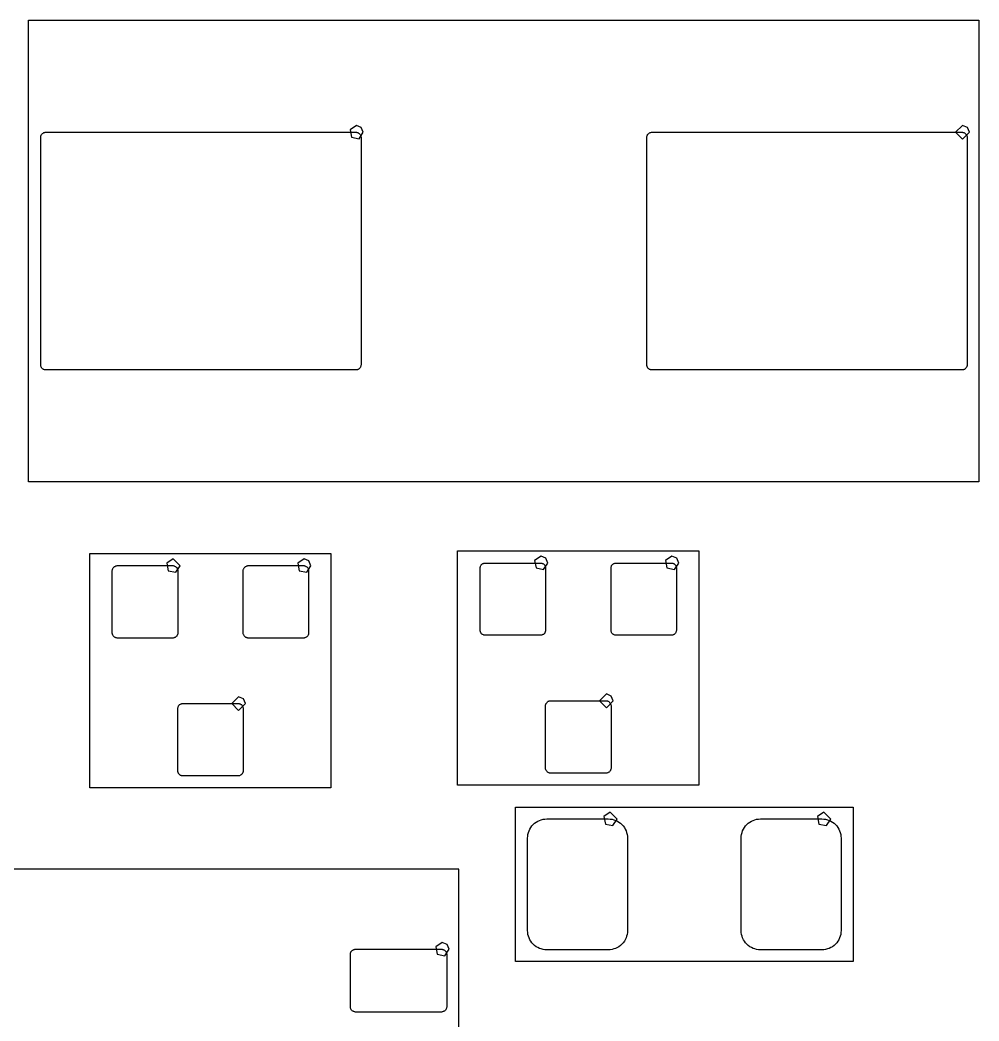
# Model space of a CAD drawing. Extents: x 114 to 258, y 8 to 198.
# Drawn here: x 145.3 to 159.23, y 135.54 to 150.06 of the extents above; entities that cross this region are included whole.
import ezdxf

# ---------------------------------------------------------------- set-up
doc = ezdxf.new("R2010")
doc.units = 0

msp = doc.modelspace()

# ---------------------------------------------------------------- linework, layer by layer
at = {"layer": 'Layer 1', "color": 7}
for points in [[(145.4277, 150.06046), (159.22752, 150.06046)], [(145.4277, 143.35994), (145.4277, 150.06046)], [(159.22752, 150.06046), (159.22752, 143.35994)], [(150.188676, 148.530796), (150.096288, 148.469064), (150.117965, 148.360085), (150.226944, 148.338408), (150.288676, 148.430796), (150.259387, 148.501507), (150.188676, 148.530796), (150.188676, 148.530796)], [(158.988506, 148.530796), (158.888506, 148.430796), (158.988506, 148.330796), (159.088506, 148.430796), (159.059217, 148.501507), (158.988506, 148.530796), (158.988506, 148.530796)], [(145.6055, 148.37136), (145.60804, 148.37898)], [(145.6055, 148.36374), (145.6055, 148.37136)], [(145.6055, 148.35866), (145.6055, 148.36374)], [(145.6055, 145.05666), (145.6055, 148.35866)], [(145.60804, 148.37898), (145.61058, 148.3866)], [(145.61058, 148.3866), (145.61312, 148.39168)], [(145.61312, 148.39168), (145.6182, 148.3993)], [(145.6182, 148.3993), (145.62328, 148.40438)], [(145.62328, 148.40438), (145.62836, 148.40946)], [(145.62836, 148.40946), (145.63344, 148.41454)], [(145.63344, 148.41454), (145.63852, 148.41962)], [(145.63852, 148.41962), (145.6436, 148.4247)], [(145.6436, 148.4247), (145.65122, 148.42724)], [(145.65122, 148.42724), (145.65884, 148.42978)], [(145.65884, 148.42978), (145.66646, 148.42978)], [(145.66646, 148.42978), (145.67154, 148.43232)], [(145.67154, 148.43232), (145.67916, 148.43232)], [(145.67916, 148.43232), (150.18004, 148.43232)], [(150.18004, 148.43232), (150.18766, 148.43232)], [(150.18766, 148.43232), (150.19528, 148.42978)], [(150.19528, 148.42978), (150.2029, 148.42978)], [(150.2029, 148.42978), (150.20798, 148.42724)], [(150.20798, 148.42724), (150.2156, 148.4247)], [(150.2156, 148.4247), (150.22068, 148.41962)], [(150.22068, 148.41962), (150.2283, 148.41454)], [(150.2283, 148.41454), (150.23338, 148.40946)], [(150.23338, 148.40946), (150.23846, 148.40438)], [(150.23846, 148.40438), (150.24354, 148.3993)], [(150.24354, 148.3993), (150.24608, 148.39168)], [(150.24608, 148.39168), (150.24862, 148.3866)], [(150.24862, 148.3866), (150.25116, 148.37898)], [(150.25116, 148.37898), (150.2537, 148.37136)], [(150.2537, 148.37136), (150.2537, 148.36374)], [(150.2537, 148.36374), (150.25624, 148.35866)], [(150.25624, 148.35866), (150.25624, 145.05666)], [(154.40406, 148.35866), (154.4066, 148.36374)], [(154.40406, 145.05666), (154.40406, 148.35866)], [(154.4066, 148.37136), (154.40914, 148.37898)], [(154.4066, 148.36374), (154.4066, 148.37136)], [(154.40914, 148.37898), (154.41168, 148.3866)], [(154.41168, 148.3866), (154.41422, 148.39168)], [(154.41422, 148.39168), (154.41676, 148.3993)], [(154.41676, 148.3993), (154.42184, 148.40438)], [(154.42184, 148.40438), (154.42692, 148.40946)], [(154.42692, 148.40946), (154.432, 148.41454)], [(154.432, 148.41454), (154.43962, 148.41962)], [(154.43962, 148.41962), (154.4447, 148.4247)], [(154.4447, 148.4247), (154.45232, 148.42724)], [(154.45232, 148.42724), (154.4574, 148.42978)], [(154.4574, 148.42978), (154.46502, 148.42978)], [(154.46502, 148.42978), (154.47264, 148.43232)], [(154.47264, 148.43232), (154.48026, 148.43232)], [(154.48026, 148.43232), (158.98114, 148.43232)], [(158.98114, 148.43232), (158.98622, 148.43232)], [(158.98622, 148.43232), (158.99384, 148.42978)], [(158.99384, 148.42978), (159.00146, 148.42978)], [(159.00146, 148.42978), (159.00908, 148.42724)], [(159.00908, 148.42724), (159.0167, 148.4247)], [(159.0167, 148.4247), (159.02178, 148.41962)], [(159.02178, 148.41962), (159.02686, 148.41454)], [(159.02686, 148.41454), (159.03194, 148.40946)], [(159.03194, 148.40946), (159.03702, 148.40438)], [(159.03702, 148.40438), (159.0421, 148.3993)], [(159.0421, 148.3993), (159.04718, 148.39168)], [(159.04718, 148.39168), (159.04972, 148.3866)], [(159.04972, 148.3866), (159.05226, 148.37898)], [(159.05226, 148.37898), (159.0548, 148.37136)], [(159.0548, 148.37136), (159.0548, 148.36374)], [(159.0548, 148.36374), (159.0548, 148.35866)], [(159.0548, 148.35866), (159.0548, 145.05666)], [(145.6055, 145.04904), (145.6055, 145.05666)], [(145.6055, 145.04396), (145.6055, 145.04904)], [(145.60804, 145.03634), (145.6055, 145.04396)], [(145.61058, 145.02872), (145.60804, 145.03634)], [(145.61312, 145.0211), (145.61058, 145.02872)], [(145.6182, 145.01602), (145.61312, 145.0211)], [(145.62328, 145.01094), (145.6182, 145.01602)], [(145.62836, 145.00332), (145.62328, 145.01094)], [(145.63344, 144.99824), (145.62836, 145.00332)], [(145.63852, 144.9957), (145.63344, 144.99824)], [(145.6436, 144.99062), (145.63852, 144.9957)], [(145.65122, 144.98808), (145.6436, 144.99062)], [(145.65884, 144.98554), (145.65122, 144.98808)], [(145.66646, 144.983), (145.65884, 144.98554)], [(145.67154, 144.983), (145.66646, 144.983)], [(145.67916, 144.983), (145.67154, 144.983)], [(150.18004, 144.983), (145.67916, 144.983)], [(150.18766, 144.983), (150.18004, 144.983)], [(150.19528, 144.983), (150.18766, 144.983)], [(150.2029, 144.98554), (150.19528, 144.983)], [(150.20798, 144.98808), (150.2029, 144.98554)], [(150.2156, 144.99062), (150.20798, 144.98808)], [(150.22068, 144.9957), (150.2156, 144.99062)], [(150.2283, 144.99824), (150.22068, 144.9957)], [(150.23338, 145.00332), (150.2283, 144.99824)], [(150.23846, 145.01094), (150.23338, 145.00332)], [(150.24354, 145.01602), (150.23846, 145.01094)], [(150.24608, 145.0211), (150.24354, 145.01602)], [(150.24862, 145.02872), (150.24608, 145.0211)], [(150.25116, 145.03634), (150.24862, 145.02872)], [(150.2537, 145.04396), (150.25116, 145.03634)], [(150.25624, 145.05666), (150.2537, 145.04904)], [(150.2537, 145.04904), (150.2537, 145.04396)], [(154.4066, 145.04904), (154.40406, 145.05666)], [(154.4066, 145.04396), (154.4066, 145.04904)], [(154.40914, 145.03634), (154.4066, 145.04396)], [(154.41168, 145.02872), (154.40914, 145.03634)], [(154.41422, 145.0211), (154.41168, 145.02872)], [(154.41676, 145.01602), (154.41422, 145.0211)], [(154.42184, 145.01094), (154.41676, 145.01602)], [(154.42692, 145.00332), (154.42184, 145.01094)], [(154.432, 144.99824), (154.42692, 145.00332)], [(154.43962, 144.9957), (154.432, 144.99824)], [(154.4447, 144.99062), (154.43962, 144.9957)], [(154.45232, 144.98808), (154.4447, 144.99062)], [(154.4574, 144.98554), (154.45232, 144.98808)], [(154.46502, 144.983), (154.4574, 144.98554)], [(154.47264, 144.983), (154.46502, 144.983)], [(154.48026, 144.983), (154.47264, 144.983)], [(158.98114, 144.983), (154.48026, 144.983)], [(158.98622, 144.983), (158.98114, 144.983)], [(158.99384, 144.983), (158.98622, 144.983)], [(159.00146, 144.98554), (158.99384, 144.983)], [(159.00908, 144.98808), (159.00146, 144.98554)], [(159.0167, 144.99062), (159.00908, 144.98808)], [(159.02178, 144.9957), (159.0167, 144.99062)], [(159.02686, 144.99824), (159.02178, 144.9957)], [(159.03194, 145.00332), (159.02686, 144.99824)], [(159.03702, 145.01094), (159.03194, 145.00332)], [(159.0421, 145.01602), (159.03702, 145.01094)], [(159.04718, 145.0211), (159.0421, 145.01602)], [(159.04972, 145.02872), (159.04718, 145.0211)], [(159.05226, 145.03634), (159.04972, 145.02872)], [(159.0548, 145.04396), (159.05226, 145.03634)], [(159.0548, 145.05666), (159.0548, 145.04904)], [(159.0548, 145.04904), (159.0548, 145.04396)], [(159.22752, 143.35994), (145.4277, 143.35994)], [(151.65832, 138.95812), (151.65832, 142.35918)], [(151.65832, 142.35918), (155.15844, 142.35918)], [(155.15844, 142.35918), (155.15844, 138.95812)], [(146.31924, 138.92002), (146.31924, 142.31854)], [(146.31924, 142.31854), (149.81936, 142.31854)], [(147.528534, 142.240994), (147.436146, 142.179262), (147.457823, 142.070283), (147.566802, 142.048606), (147.628534, 142.140994), (147.528534, 142.240994), (147.528534, 142.240994)], [(149.428708, 142.240994), (149.33632, 142.179262), (149.357997, 142.070283), (149.466976, 142.048606), (149.528708, 142.140994), (149.499419, 142.211705), (149.428708, 142.240994), (149.428708, 142.240994)], [(149.81936, 142.31854), (149.81936, 138.92002)], [(152.86863, 142.280872), (152.776242, 142.21914), (152.797919, 142.110161), (152.906898, 142.088484), (152.96863, 142.180872), (152.939341, 142.251583), (152.86863, 142.280872), (152.86863, 142.280872)], [(154.76855, 142.280872), (154.676162, 142.21914), (154.697839, 142.110161), (154.806818, 142.088484), (154.86855, 142.180872), (154.839261, 142.251583), (154.76855, 142.280872), (154.76855, 142.280872)], [(146.64436, 142.0747), (146.6469, 142.08232)], [(146.64436, 142.06708), (146.64436, 142.0747)], [(146.64436, 141.16792), (146.64436, 142.06708)], [(146.6469, 142.08232), (146.64944, 142.08994)], [(146.64944, 142.08994), (146.65198, 142.09502)], [(146.65198, 142.09502), (146.65452, 142.10264)], [(146.65452, 142.10264), (146.65706, 142.11026)], [(146.65706, 142.11026), (146.66214, 142.11534)], [(146.66214, 142.11534), (146.66722, 142.12042)], [(146.66722, 142.12042), (146.6723, 142.1255)], [(146.6723, 142.1255), (146.67738, 142.13058)], [(146.67738, 142.13058), (146.685, 142.13312)], [(146.685, 142.13312), (146.69262, 142.13566)], [(146.69262, 142.13566), (146.6977, 142.1382)], [(146.6977, 142.1382), (146.70532, 142.14074)], [(146.70532, 142.14074), (146.71294, 142.14328)], [(146.71294, 142.14328), (146.72056, 142.14328)], [(146.72056, 142.14328), (147.52066, 142.14328)], [(147.52066, 142.14328), (147.52828, 142.14328)], [(147.52828, 142.14328), (147.5359, 142.14074)], [(147.5359, 142.14074), (147.54098, 142.1382)], [(147.54098, 142.1382), (147.5486, 142.13566)], [(147.5486, 142.13566), (147.55622, 142.13312)], [(147.55622, 142.13312), (147.5613, 142.13058)], [(147.5613, 142.13058), (147.56892, 142.1255)], [(147.56892, 142.1255), (147.574, 142.12042)], [(147.574, 142.12042), (147.57908, 142.11534)], [(147.57908, 142.11534), (147.58162, 142.11026)], [(147.58162, 142.11026), (147.5867, 142.10264)], [(147.5867, 142.10264), (147.58924, 142.09502)], [(147.58924, 142.09502), (147.59178, 142.08994)], [(147.59178, 142.08994), (147.59432, 142.08232)], [(147.59432, 142.08232), (147.59432, 142.0747)], [(147.59432, 142.0747), (147.59432, 142.06708)], [(147.59432, 142.06708), (147.59432, 141.16792)], [(148.54428, 142.0747), (148.54682, 142.08232)], [(148.54428, 142.06708), (148.54428, 142.0747)], [(148.54428, 141.16792), (148.54428, 142.06708)], [(148.54682, 142.08232), (148.54936, 142.08994)], [(148.54936, 142.08994), (148.5519, 142.09502)], [(148.5519, 142.09502), (148.55444, 142.10264)], [(148.55444, 142.10264), (148.55698, 142.11026)], [(148.55698, 142.11026), (148.56206, 142.11534)], [(148.56206, 142.11534), (148.56714, 142.12042)], [(148.56714, 142.12042), (148.57222, 142.1255)], [(148.57222, 142.1255), (148.5773, 142.13058)], [(148.5773, 142.13058), (148.58492, 142.13312)], [(148.58492, 142.13312), (148.59254, 142.13566)], [(148.59254, 142.13566), (148.59762, 142.1382)], [(148.59762, 142.1382), (148.60524, 142.14074)], [(148.60524, 142.14074), (148.61286, 142.14328)], [(148.61286, 142.14328), (148.62048, 142.14328)], [(148.62048, 142.14328), (149.42058, 142.14328)], [(149.42058, 142.14328), (149.4282, 142.14328)], [(149.4282, 142.14328), (149.43582, 142.14074)], [(149.43582, 142.14074), (149.4409, 142.1382)], [(149.4409, 142.1382), (149.44852, 142.13566)], [(149.44852, 142.13566), (149.45614, 142.13312)], [(149.45614, 142.13312), (149.46122, 142.13058)], [(149.46122, 142.13058), (149.46884, 142.1255)], [(149.46884, 142.1255), (149.47392, 142.12042)], [(149.47392, 142.12042), (149.479, 142.11534)], [(149.479, 142.11534), (149.48154, 142.11026)], [(149.48154, 142.11026), (149.48662, 142.10264)], [(149.48662, 142.10264), (149.48916, 142.09502)], [(149.48916, 142.09502), (149.4917, 142.08994)], [(149.4917, 142.08994), (149.49424, 142.08232)], [(149.49424, 142.08232), (149.49424, 142.0747)], [(149.49424, 142.0747), (149.49424, 142.06708)], [(149.49424, 142.06708), (149.49424, 141.16792)], [(151.98598, 142.12296), (151.98852, 142.12804)], [(151.98598, 142.11534), (151.98598, 142.12296)], [(151.98598, 142.10772), (151.98598, 142.11534)], [(151.98598, 141.20856), (151.98598, 142.10772)], [(151.98852, 142.12804), (151.99106, 142.13566)], [(151.99106, 142.13566), (151.9936, 142.14328)], [(151.9936, 142.14328), (151.99868, 142.14836)], [(151.99868, 142.14836), (152.00122, 142.15598)], [(152.00122, 142.15598), (152.0063, 142.16106)], [(152.0063, 142.16106), (152.01138, 142.16614)], [(152.01138, 142.16614), (152.019, 142.16868)], [(152.019, 142.16868), (152.02408, 142.17376)], [(152.02408, 142.17376), (152.0317, 142.1763)], [(152.0317, 142.1763), (152.03932, 142.17884)], [(152.03932, 142.17884), (152.0444, 142.18138)], [(152.0444, 142.18138), (152.05202, 142.18138)], [(152.05202, 142.18138), (152.05964, 142.18138)], [(152.05964, 142.18138), (152.85974, 142.18138)], [(152.85974, 142.18138), (152.86736, 142.18138)], [(152.86736, 142.18138), (152.87498, 142.18138)], [(152.87498, 142.18138), (152.8826, 142.17884)], [(152.8826, 142.17884), (152.88768, 142.1763)], [(152.88768, 142.1763), (152.8953, 142.17376)], [(152.8953, 142.17376), (152.90292, 142.16868)], [(152.90292, 142.16868), (152.908, 142.16614)], [(152.908, 142.16614), (152.91308, 142.16106)], [(152.91308, 142.16106), (152.91816, 142.15598)], [(152.91816, 142.15598), (152.92324, 142.14836)], [(152.92324, 142.14836), (152.92578, 142.14328)], [(152.92578, 142.14328), (152.92832, 142.13566)], [(152.92832, 142.13566), (152.93086, 142.12804)], [(152.93086, 142.12804), (152.9334, 142.12296)], [(152.9334, 142.12296), (152.93594, 142.11534)], [(152.93594, 142.11534), (152.93594, 142.10772)], [(152.93594, 142.10772), (152.93594, 141.20856)], [(153.8859, 142.12296), (153.88844, 142.12804)], [(153.8859, 142.11534), (153.8859, 142.12296)], [(153.8859, 142.10772), (153.8859, 142.11534)], [(153.8859, 141.20856), (153.8859, 142.10772)], [(153.88844, 142.12804), (153.89098, 142.13566)], [(153.89098, 142.13566), (153.89352, 142.14328)], [(153.89352, 142.14328), (153.8986, 142.14836)], [(153.8986, 142.14836), (153.90114, 142.15598)], [(153.90114, 142.15598), (153.90622, 142.16106)], [(153.90622, 142.16106), (153.9113, 142.16614)], [(153.9113, 142.16614), (153.91892, 142.16868)], [(153.91892, 142.16868), (153.924, 142.17376)], [(153.924, 142.17376), (153.93162, 142.1763)], [(153.93162, 142.1763), (153.93924, 142.17884)], [(153.93924, 142.17884), (153.94432, 142.18138)], [(153.94432, 142.18138), (153.95194, 142.18138)], [(153.95194, 142.18138), (153.95956, 142.18138)], [(153.95956, 142.18138), (154.75966, 142.18138)], [(154.75966, 142.18138), (154.76728, 142.18138)], [(154.76728, 142.18138), (154.7749, 142.18138)], [(154.7749, 142.18138), (154.78252, 142.17884)], [(154.78252, 142.17884), (154.7876, 142.1763)], [(154.7876, 142.1763), (154.79522, 142.17376)], [(154.79522, 142.17376), (154.80284, 142.16868)], [(154.80284, 142.16868), (154.80792, 142.16614)], [(154.80792, 142.16614), (154.813, 142.16106)], [(154.813, 142.16106), (154.81808, 142.15598)], [(154.81808, 142.15598), (154.82316, 142.14836)], [(154.82316, 142.14836), (154.8257, 142.14328)], [(154.8257, 142.14328), (154.82824, 142.13566)], [(154.82824, 142.13566), (154.83078, 142.12804)], [(154.83078, 142.12804), (154.83332, 142.12296)], [(154.83332, 142.12296), (154.83586, 142.11534)], [(154.83586, 142.11534), (154.83586, 142.10772)], [(154.83586, 142.10772), (154.83586, 141.20856)], [(151.98598, 141.20094), (151.98598, 141.20856)], [(151.98598, 141.19332), (151.98598, 141.20094)], [(151.98852, 141.1857), (151.98598, 141.19332)], [(151.99106, 141.17808), (151.98852, 141.1857)], [(151.9936, 141.173), (151.99106, 141.17808)], [(152.92832, 141.17808), (152.92578, 141.173)], [(152.93086, 141.1857), (152.92832, 141.17808)], [(152.9334, 141.19332), (152.93086, 141.1857)], [(152.93594, 141.20094), (152.9334, 141.19332)], [(152.93594, 141.20856), (152.93594, 141.20094)], [(153.8859, 141.20094), (153.8859, 141.20856)], [(153.8859, 141.19332), (153.8859, 141.20094)], [(153.88844, 141.1857), (153.8859, 141.19332)], [(153.89098, 141.17808), (153.88844, 141.1857)], [(153.89352, 141.173), (153.89098, 141.17808)], [(154.82824, 141.17808), (154.8257, 141.173)], [(154.83078, 141.1857), (154.82824, 141.17808)], [(154.83332, 141.19332), (154.83078, 141.1857)], [(154.83586, 141.20094), (154.83332, 141.19332)], [(154.83586, 141.20856), (154.83586, 141.20094)], [(146.64436, 141.1603), (146.64436, 141.16792)], [(146.6469, 141.15268), (146.64436, 141.1603)], [(146.64944, 141.14506), (146.6469, 141.15268)], [(146.65198, 141.13744), (146.64944, 141.14506)], [(146.65452, 141.13236), (146.65198, 141.13744)], [(146.65706, 141.12474), (146.65452, 141.13236)], [(146.66214, 141.11966), (146.65706, 141.12474)], [(146.66722, 141.11458), (146.66214, 141.11966)], [(146.6723, 141.1095), (146.66722, 141.11458)], [(146.67738, 141.10442), (146.6723, 141.1095)], [(146.685, 141.10188), (146.67738, 141.10442)], [(146.69262, 141.09934), (146.685, 141.10188)], [(146.6977, 141.0968), (146.69262, 141.09934)], [(146.70532, 141.09426), (146.6977, 141.0968)], [(146.71294, 141.09172), (146.70532, 141.09426)], [(146.72056, 141.09172), (146.71294, 141.09172)], [(147.52066, 141.09172), (146.72056, 141.09172)], [(147.52828, 141.09172), (147.52066, 141.09172)], [(147.5359, 141.09426), (147.52828, 141.09172)], [(147.54098, 141.0968), (147.5359, 141.09426)], [(147.5486, 141.09934), (147.54098, 141.0968)], [(147.55622, 141.10188), (147.5486, 141.09934)], [(147.5613, 141.10442), (147.55622, 141.10188)], [(147.56892, 141.1095), (147.5613, 141.10442)], [(147.574, 141.11458), (147.56892, 141.1095)], [(147.57908, 141.11966), (147.574, 141.11458)], [(147.58162, 141.12474), (147.57908, 141.11966)], [(147.5867, 141.13236), (147.58162, 141.12474)], [(147.58924, 141.13744), (147.5867, 141.13236)], [(147.59178, 141.14506), (147.58924, 141.13744)], [(147.59432, 141.15268), (147.59178, 141.14506)], [(147.59432, 141.16792), (147.59432, 141.1603)], [(147.59432, 141.1603), (147.59432, 141.15268)], [(148.54428, 141.1603), (148.54428, 141.16792)], [(148.54682, 141.15268), (148.54428, 141.1603)], [(148.54936, 141.14506), (148.54682, 141.15268)], [(148.5519, 141.13744), (148.54936, 141.14506)], [(148.55444, 141.13236), (148.5519, 141.13744)], [(148.55698, 141.12474), (148.55444, 141.13236)], [(148.56206, 141.11966), (148.55698, 141.12474)], [(148.56714, 141.11458), (148.56206, 141.11966)], [(148.57222, 141.1095), (148.56714, 141.11458)], [(148.5773, 141.10442), (148.57222, 141.1095)], [(148.58492, 141.10188), (148.5773, 141.10442)], [(148.59254, 141.09934), (148.58492, 141.10188)], [(148.59762, 141.0968), (148.59254, 141.09934)], [(148.60524, 141.09426), (148.59762, 141.0968)], [(148.61286, 141.09172), (148.60524, 141.09426)], [(148.62048, 141.09172), (148.61286, 141.09172)], [(149.42058, 141.09172), (148.62048, 141.09172)], [(149.4282, 141.09172), (149.42058, 141.09172)], [(149.43582, 141.09426), (149.4282, 141.09172)], [(149.4409, 141.0968), (149.43582, 141.09426)], [(149.44852, 141.09934), (149.4409, 141.0968)], [(149.45614, 141.10188), (149.44852, 141.09934)], [(149.46122, 141.10442), (149.45614, 141.10188)], [(149.46884, 141.1095), (149.46122, 141.10442)], [(149.47392, 141.11458), (149.46884, 141.1095)], [(149.479, 141.11966), (149.47392, 141.11458)], [(149.48154, 141.12474), (149.479, 141.11966)], [(149.48662, 141.13236), (149.48154, 141.12474)], [(149.48916, 141.13744), (149.48662, 141.13236)], [(149.4917, 141.14506), (149.48916, 141.13744)], [(149.49424, 141.15268), (149.4917, 141.14506)], [(149.49424, 141.16792), (149.49424, 141.1603)], [(149.49424, 141.1603), (149.49424, 141.15268)], [(151.99868, 141.16538), (151.9936, 141.173)], [(152.00122, 141.1603), (151.99868, 141.16538)], [(152.0063, 141.15522), (152.00122, 141.1603)], [(152.01138, 141.15014), (152.0063, 141.15522)], [(152.019, 141.14506), (152.01138, 141.15014)], [(152.02408, 141.14252), (152.019, 141.14506)], [(152.0317, 141.13744), (152.02408, 141.14252)], [(152.03932, 141.1349), (152.0317, 141.13744)], [(152.0444, 141.1349), (152.03932, 141.1349)], [(152.05202, 141.13236), (152.0444, 141.1349)], [(152.05964, 141.13236), (152.05202, 141.13236)], [(152.85974, 141.13236), (152.05964, 141.13236)], [(152.86736, 141.13236), (152.85974, 141.13236)], [(152.87498, 141.1349), (152.86736, 141.13236)], [(152.8826, 141.1349), (152.87498, 141.1349)], [(152.88768, 141.13744), (152.8826, 141.1349)], [(152.8953, 141.14252), (152.88768, 141.13744)], [(152.90292, 141.14506), (152.8953, 141.14252)], [(152.908, 141.15014), (152.90292, 141.14506)], [(152.91308, 141.15522), (152.908, 141.15014)], [(152.91816, 141.1603), (152.91308, 141.15522)], [(152.92324, 141.16538), (152.91816, 141.1603)], [(152.92578, 141.173), (152.92324, 141.16538)], [(153.8986, 141.16538), (153.89352, 141.173)], [(153.90114, 141.1603), (153.8986, 141.16538)], [(153.90622, 141.15522), (153.90114, 141.1603)], [(153.9113, 141.15014), (153.90622, 141.15522)], [(153.91892, 141.14506), (153.9113, 141.15014)], [(153.924, 141.14252), (153.91892, 141.14506)], [(153.93162, 141.13744), (153.924, 141.14252)], [(153.93924, 141.1349), (153.93162, 141.13744)], [(153.94432, 141.1349), (153.93924, 141.1349)], [(153.95194, 141.13236), (153.94432, 141.1349)], [(153.95956, 141.13236), (153.95194, 141.13236)], [(154.75966, 141.13236), (153.95956, 141.13236)], [(154.76728, 141.13236), (154.75966, 141.13236)], [(154.7749, 141.1349), (154.76728, 141.13236)], [(154.78252, 141.1349), (154.7749, 141.1349)], [(154.7876, 141.13744), (154.78252, 141.1349)], [(154.79522, 141.14252), (154.7876, 141.13744)], [(154.80284, 141.14506), (154.79522, 141.14252)], [(154.80792, 141.15014), (154.80284, 141.14506)], [(154.813, 141.15522), (154.80792, 141.15014)], [(154.81808, 141.1603), (154.813, 141.15522)], [(154.82316, 141.16538), (154.81808, 141.1603)], [(154.8257, 141.173), (154.82316, 141.16538)], [(148.478748, 140.240998), (148.378748, 140.140998), (148.478748, 140.040998), (148.578748, 140.140998), (148.549459, 140.211709), (148.478748, 140.240998), (148.478748, 140.240998)], [(152.95626, 140.15954), (152.96134, 140.16462)], [(152.96134, 140.16462), (152.96896, 140.1697)], [(152.96896, 140.1697), (152.97404, 140.17478)], [(152.97404, 140.17478), (152.98166, 140.17732)], [(152.98166, 140.17732), (152.98928, 140.17986)], [(152.98928, 140.17986), (152.99436, 140.17986)], [(152.99436, 140.17986), (153.00198, 140.1824)], [(153.00198, 140.1824), (153.0096, 140.1824)], [(153.0096, 140.1824), (153.8097, 140.1824)], [(153.81859, 140.280876), (153.71859, 140.180876), (153.81859, 140.080876), (153.91859, 140.180876), (153.889301, 140.251587), (153.81859, 140.280876), (153.81859, 140.280876)], [(153.8097, 140.1824), (153.81732, 140.1824)], [(153.81732, 140.1824), (153.82494, 140.17986)], [(153.82494, 140.17986), (153.83256, 140.17986)], [(153.83256, 140.17986), (153.83764, 140.17732)], [(153.83764, 140.17732), (153.84526, 140.17478)], [(153.84526, 140.17478), (153.85288, 140.1697)], [(153.85288, 140.1697), (153.85796, 140.16462)], [(153.85796, 140.16462), (153.86304, 140.15954)], [(147.59432, 140.07572), (147.59686, 140.0808)], [(147.59432, 140.0681), (147.59432, 140.07572)], [(147.59432, 139.1664), (147.59432, 140.0681)], [(147.59686, 140.0808), (147.5994, 140.08842)], [(147.5994, 140.08842), (147.60194, 140.09604)], [(147.60194, 140.09604), (147.60448, 140.10366)], [(147.60448, 140.10366), (147.60702, 140.10874)], [(147.60702, 140.10874), (147.6121, 140.11382)], [(147.6121, 140.11382), (147.61718, 140.12144)], [(147.61718, 140.12144), (147.62226, 140.12652)], [(147.62226, 140.12652), (147.62734, 140.12906)], [(147.62734, 140.12906), (147.63496, 140.13414)], [(147.63496, 140.13414), (147.64258, 140.13668)], [(147.64258, 140.13668), (147.64766, 140.13922)], [(147.64766, 140.13922), (147.65528, 140.14176)], [(147.65528, 140.14176), (147.6629, 140.14176)], [(147.6629, 140.14176), (147.67052, 140.14176)], [(147.67052, 140.14176), (148.47062, 140.14176)], [(148.47062, 140.14176), (148.47824, 140.14176)], [(148.47824, 140.14176), (148.48586, 140.14176)], [(148.48586, 140.14176), (148.49094, 140.13922)], [(148.49094, 140.13922), (148.49856, 140.13668)], [(148.49856, 140.13668), (148.50618, 140.13414)], [(148.50618, 140.13414), (148.51126, 140.12906)], [(148.51126, 140.12906), (148.51888, 140.12652)], [(148.51888, 140.12652), (148.52396, 140.12144)], [(148.52396, 140.12144), (148.52904, 140.11382)], [(148.52904, 140.11382), (148.53158, 140.10874)], [(148.53158, 140.10874), (148.53666, 140.10366)], [(148.53666, 140.10366), (148.5392, 140.09604)], [(148.5392, 140.09604), (148.54174, 140.08842)], [(148.54174, 140.08842), (148.54428, 140.0808)], [(148.54428, 140.0808), (148.54428, 140.07572)], [(148.54428, 140.07572), (148.54428, 140.0681)], [(148.54428, 140.0681), (148.54428, 139.1664)], [(152.93594, 140.12144), (152.93848, 140.12906)], [(152.93594, 140.11382), (152.93594, 140.12144)], [(152.93594, 140.1062), (152.93594, 140.11382)], [(152.93594, 139.20704), (152.93594, 140.1062)], [(152.93848, 140.12906), (152.94102, 140.13668)], [(152.94102, 140.13668), (152.94356, 140.14176)], [(152.94356, 140.14176), (152.94864, 140.14938)], [(152.94864, 140.14938), (152.95118, 140.15446)], [(152.95118, 140.15446), (152.95626, 140.15954)], [(153.86304, 140.15954), (153.86812, 140.15446)], [(153.86812, 140.15446), (153.8732, 140.14938)], [(153.8732, 140.14938), (153.87574, 140.14176)], [(153.87574, 140.14176), (153.87828, 140.13668)], [(153.87828, 140.13668), (153.88082, 140.12906)], [(153.88082, 140.12906), (153.88336, 140.12144)], [(153.88336, 140.12144), (153.8859, 140.11382)], [(153.8859, 140.11382), (153.8859, 140.1062)], [(153.8859, 140.1062), (153.8859, 139.20704)], [(147.59432, 139.16132), (147.59432, 139.1664)], [(147.59686, 139.1537), (147.59432, 139.16132)], [(147.5994, 139.14608), (147.59686, 139.1537)], [(147.60194, 139.13846), (147.5994, 139.14608)], [(148.54174, 139.14608), (148.5392, 139.13846)], [(148.54428, 139.1537), (148.54174, 139.14608)], [(148.54428, 139.1664), (148.54428, 139.16132)], [(148.54428, 139.16132), (148.54428, 139.1537)], [(152.93594, 139.19942), (152.93594, 139.20704)], [(152.93594, 139.1918), (152.93594, 139.19942)], [(152.93848, 139.18672), (152.93594, 139.1918)], [(152.94102, 139.1791), (152.93848, 139.18672)], [(152.94356, 139.17148), (152.94102, 139.1791)], [(152.94864, 139.1664), (152.94356, 139.17148)], [(152.95118, 139.15878), (152.94864, 139.1664)], [(152.95626, 139.1537), (152.95118, 139.15878)], [(152.96134, 139.14862), (152.95626, 139.1537)], [(152.96896, 139.14608), (152.96134, 139.14862)], [(152.97404, 139.141), (152.96896, 139.14608)], [(153.85288, 139.14608), (153.84526, 139.141)], [(153.85796, 139.14862), (153.85288, 139.14608)], [(153.86304, 139.1537), (153.85796, 139.14862)], [(153.86812, 139.15878), (153.86304, 139.1537)], [(153.8732, 139.1664), (153.86812, 139.15878)], [(153.87574, 139.17148), (153.8732, 139.1664)], [(153.87828, 139.1791), (153.87574, 139.17148)], [(153.88082, 139.18672), (153.87828, 139.1791)], [(153.88336, 139.1918), (153.88082, 139.18672)], [(153.8859, 139.19942), (153.88336, 139.1918)], [(153.8859, 139.20704), (153.8859, 139.19942)], [(147.60448, 139.13084), (147.60194, 139.13846)], [(147.60702, 139.12576), (147.60448, 139.13084)], [(147.6121, 139.12068), (147.60702, 139.12576)], [(147.61718, 139.1156), (147.6121, 139.12068)], [(147.62226, 139.11052), (147.61718, 139.1156)], [(147.62734, 139.10544), (147.62226, 139.11052)], [(147.63496, 139.10036), (147.62734, 139.10544)], [(147.64258, 139.09782), (147.63496, 139.10036)], [(147.64766, 139.09528), (147.64258, 139.09782)], [(147.65528, 139.09274), (147.64766, 139.09528)], [(147.6629, 139.09274), (147.65528, 139.09274)], [(147.67052, 139.09274), (147.6629, 139.09274)], [(148.47062, 139.09274), (147.67052, 139.09274)], [(148.47824, 139.09274), (148.47062, 139.09274)], [(148.48586, 139.09274), (148.47824, 139.09274)], [(148.49094, 139.09528), (148.48586, 139.09274)], [(148.49856, 139.09782), (148.49094, 139.09528)], [(148.50618, 139.10036), (148.49856, 139.09782)], [(148.51126, 139.10544), (148.50618, 139.10036)], [(148.51888, 139.11052), (148.51126, 139.10544)], [(148.52396, 139.1156), (148.51888, 139.11052)], [(148.52904, 139.12068), (148.52396, 139.1156)], [(148.53158, 139.12576), (148.52904, 139.12068)], [(148.53666, 139.13084), (148.53158, 139.12576)], [(148.5392, 139.13846), (148.53666, 139.13084)], [(152.98166, 139.13846), (152.97404, 139.141)], [(152.98928, 139.13592), (152.98166, 139.13846)], [(152.99436, 139.13338), (152.98928, 139.13592)], [(153.00198, 139.13338), (152.99436, 139.13338)], [(153.0096, 139.13338), (153.00198, 139.13338)], [(153.8097, 139.13338), (153.0096, 139.13338)], [(153.81732, 139.13338), (153.8097, 139.13338)], [(153.82494, 139.13338), (153.81732, 139.13338)], [(153.83256, 139.13592), (153.82494, 139.13338)], [(153.83764, 139.13846), (153.83256, 139.13592)], [(153.84526, 139.141), (153.83764, 139.13846)], [(149.81936, 138.92002), (146.31924, 138.92002)], [(155.15844, 138.95812), (151.65832, 138.95812)], [(152.49906, 136.40034), (152.49906, 138.63808)], [(152.49906, 138.63808), (157.39872, 138.63808)], [(153.874724, 138.564852), (153.782336, 138.50312), (153.804013, 138.394141), (153.912992, 138.372464), (153.974724, 138.464852), (153.874724, 138.564852), (153.874724, 138.564852)], [(156.974794, 138.564852), (156.882406, 138.50312), (156.904083, 138.394141), (157.013062, 138.372464), (157.074794, 138.464852), (156.974794, 138.564852), (156.974794, 138.564852)], [(157.39872, 138.63808), (157.39872, 136.40034)], [(152.77592, 138.4044), (152.79878, 138.41964)], [(152.79878, 138.41964), (152.82164, 138.43488)], [(152.82164, 138.43488), (152.84704, 138.44504)], [(152.84704, 138.44504), (152.87244, 138.4552)], [(152.87244, 138.4552), (152.90038, 138.46282)], [(152.90038, 138.46282), (152.92578, 138.46536)], [(152.92578, 138.46536), (152.95372, 138.4679)], [(152.95372, 138.4679), (153.84526, 138.4679)], [(153.84526, 138.4679), (153.8732, 138.46536)], [(153.8732, 138.46536), (153.90114, 138.46282)], [(153.90114, 138.46282), (153.92654, 138.4552)], [(153.92654, 138.4552), (153.95194, 138.44504)], [(153.95194, 138.44504), (153.97734, 138.43488)], [(153.97734, 138.43488), (154.0002, 138.41964)], [(154.0002, 138.41964), (154.02306, 138.4044)], [(155.87726, 138.4044), (155.90012, 138.41964)], [(155.90012, 138.41964), (155.92298, 138.43488)], [(155.92298, 138.43488), (155.94838, 138.44504)], [(155.94838, 138.44504), (155.97378, 138.4552)], [(155.97378, 138.4552), (155.99918, 138.46282)], [(155.99918, 138.46282), (156.02712, 138.46536)], [(156.02712, 138.46536), (156.05506, 138.4679)], [(156.05506, 138.4679), (156.9466, 138.4679)], [(156.9466, 138.4679), (156.97454, 138.46536)], [(156.97454, 138.46536), (156.99994, 138.46282)], [(156.99994, 138.46282), (157.02788, 138.4552)], [(157.02788, 138.4552), (157.05328, 138.44504)], [(157.05328, 138.44504), (157.07868, 138.43488)], [(157.07868, 138.43488), (157.10154, 138.41964)], [(157.10154, 138.41964), (157.1244, 138.4044)], [(152.68702, 138.26978), (152.69718, 138.29518)], [(152.69718, 138.29518), (152.70734, 138.32058)], [(152.70734, 138.32058), (152.72258, 138.34344)], [(152.72258, 138.34344), (152.73782, 138.3663)], [(152.73782, 138.3663), (152.7556, 138.38662)], [(152.7556, 138.38662), (152.77592, 138.4044)], [(154.02306, 138.4044), (154.04338, 138.38662)], [(154.04338, 138.38662), (154.06116, 138.3663)], [(154.06116, 138.3663), (154.07894, 138.34344)], [(154.07894, 138.34344), (154.09164, 138.32058)], [(154.09164, 138.32058), (154.10434, 138.29518)], [(154.10434, 138.29518), (154.11196, 138.26978)], [(155.78836, 138.26978), (155.79598, 138.29518)], [(155.79598, 138.29518), (155.80868, 138.32058)], [(155.80868, 138.32058), (155.82138, 138.34344)], [(155.82138, 138.34344), (155.83916, 138.3663)], [(155.83916, 138.3663), (155.85694, 138.38662)], [(155.85694, 138.38662), (155.87726, 138.4044)], [(157.1244, 138.4044), (157.14472, 138.38662)], [(157.14472, 138.38662), (157.1625, 138.3663)], [(157.1625, 138.3663), (157.17774, 138.34344)], [(157.17774, 138.34344), (157.19298, 138.32058)], [(157.19298, 138.32058), (157.20314, 138.29518)], [(157.20314, 138.29518), (157.2133, 138.26978)], [(152.67432, 138.1885), (152.67686, 138.21644)], [(152.67432, 136.84738), (152.67432, 138.1885)], [(152.67686, 138.21644), (152.6794, 138.24184)], [(152.6794, 138.24184), (152.68702, 138.26978)], [(154.11196, 138.26978), (154.11958, 138.24184)], [(154.11958, 138.24184), (154.12466, 138.21644)], [(154.12466, 138.21644), (154.12466, 138.1885)], [(154.12466, 138.1885), (154.12466, 136.84738)], [(155.77566, 138.21644), (155.78074, 138.24184)], [(155.77566, 138.1885), (155.77566, 138.21644)], [(155.77566, 136.84738), (155.77566, 138.1885)], [(155.78074, 138.24184), (155.78836, 138.26978)], [(157.2133, 138.26978), (157.22092, 138.24184)], [(157.22092, 138.24184), (157.22346, 138.21644)], [(157.22346, 138.21644), (157.226, 138.1885)], [(157.226, 138.1885), (157.226, 136.84738)], [(151.67356, 137.73892), (142.32382, 137.73892)], [(151.67356, 133.23804), (151.67356, 137.73892)], [(152.67686, 136.81944), (152.67432, 136.84738)], [(154.12466, 136.84738), (154.12466, 136.81944)], [(155.77566, 136.81944), (155.77566, 136.84738)], [(157.226, 136.84738), (157.22346, 136.81944)], [(151.43353, 136.675854), (151.341142, 136.614122), (151.362819, 136.505143), (151.471798, 136.483466), (151.53353, 136.575854), (151.504241, 136.646565), (151.43353, 136.675854), (151.43353, 136.675854)], [(152.6794, 136.7915), (152.67686, 136.81944)], [(152.68702, 136.7661), (152.6794, 136.7915)], [(152.69718, 136.7407), (152.68702, 136.7661)], [(152.70734, 136.7153), (152.69718, 136.7407)], [(152.72258, 136.69244), (152.70734, 136.7153)], [(152.73782, 136.66958), (152.72258, 136.69244)], [(154.07894, 136.69244), (154.06116, 136.66958)], [(154.09164, 136.7153), (154.07894, 136.69244)], [(154.10434, 136.7407), (154.09164, 136.7153)], [(154.11196, 136.7661), (154.10434, 136.7407)], [(154.11958, 136.7915), (154.11196, 136.7661)], [(154.12466, 136.81944), (154.11958, 136.7915)], [(155.78074, 136.7915), (155.77566, 136.81944)], [(155.78836, 136.7661), (155.78074, 136.7915)], [(155.79598, 136.7407), (155.78836, 136.7661)], [(155.80868, 136.7153), (155.79598, 136.7407)], [(155.82138, 136.69244), (155.80868, 136.7153)], [(155.83916, 136.66958), (155.82138, 136.69244)], [(157.17774, 136.69244), (157.1625, 136.66958)], [(157.19298, 136.7153), (157.17774, 136.69244)], [(157.20314, 136.7407), (157.19298, 136.7153)], [(157.2133, 136.7661), (157.20314, 136.7407)], [(157.22092, 136.7915), (157.2133, 136.7661)], [(157.22346, 136.81944), (157.22092, 136.7915)], [(150.10384, 136.5248), (150.10638, 136.52988)], [(150.10638, 136.52988), (150.10892, 136.5375)], [(150.10892, 136.5375), (150.114, 136.54512)], [(150.114, 136.54512), (150.11654, 136.5502)], [(150.11654, 136.5502), (150.12162, 136.55528)], [(150.12162, 136.55528), (150.1267, 136.56036)], [(150.1267, 136.56036), (150.13432, 136.56544)], [(150.13432, 136.56544), (150.1394, 136.56798)], [(150.1394, 136.56798), (150.14702, 136.57052)], [(150.14702, 136.57052), (150.1521, 136.57306)], [(150.1521, 136.57306), (150.15972, 136.5756)], [(150.15972, 136.5756), (150.16734, 136.57814)], [(150.16734, 136.57814), (150.17496, 136.57814)], [(150.17496, 136.57814), (151.42464, 136.57814)], [(151.42464, 136.57814), (151.43226, 136.57814)], [(151.43226, 136.57814), (151.43988, 136.5756)], [(151.43988, 136.5756), (151.4475, 136.57306)], [(151.4475, 136.57306), (151.45258, 136.57052)], [(151.45258, 136.57052), (151.4602, 136.56798)], [(151.4602, 136.56798), (151.46782, 136.56544)], [(151.46782, 136.56544), (151.4729, 136.56036)], [(151.4729, 136.56036), (151.47798, 136.55528)], [(151.47798, 136.55528), (151.48306, 136.5502)], [(151.48306, 136.5502), (151.48814, 136.54512)], [(151.48814, 136.54512), (151.49068, 136.5375)], [(151.49068, 136.5375), (151.49322, 136.52988)], [(151.49322, 136.52988), (151.49576, 136.5248)], [(152.7556, 136.64926), (152.73782, 136.66958)], [(152.77592, 136.63148), (152.7556, 136.64926)], [(152.79878, 136.6137), (152.77592, 136.63148)], [(152.82164, 136.601), (152.79878, 136.6137)], [(152.84704, 136.5883), (152.82164, 136.601)], [(152.87244, 136.58068), (152.84704, 136.5883)], [(152.90038, 136.57306), (152.87244, 136.58068)], [(152.92578, 136.56798), (152.90038, 136.57306)], [(152.95372, 136.56798), (152.92578, 136.56798)], [(153.84526, 136.56798), (152.95372, 136.56798)], [(153.8732, 136.56798), (153.84526, 136.56798)], [(153.90114, 136.57306), (153.8732, 136.56798)], [(153.92654, 136.58068), (153.90114, 136.57306)], [(153.95194, 136.5883), (153.92654, 136.58068)], [(153.97734, 136.601), (153.95194, 136.5883)], [(154.0002, 136.6137), (153.97734, 136.601)], [(154.02306, 136.63148), (154.0002, 136.6137)], [(154.04338, 136.64926), (154.02306, 136.63148)], [(154.06116, 136.66958), (154.04338, 136.64926)], [(155.85694, 136.64926), (155.83916, 136.66958)], [(155.87726, 136.63148), (155.85694, 136.64926)], [(155.90012, 136.6137), (155.87726, 136.63148)], [(155.92298, 136.601), (155.90012, 136.6137)], [(155.94838, 136.5883), (155.92298, 136.601)], [(155.97378, 136.58068), (155.94838, 136.5883)], [(155.99918, 136.57306), (155.97378, 136.58068)], [(156.02712, 136.56798), (155.99918, 136.57306)], [(156.05506, 136.56798), (156.02712, 136.56798)], [(156.9466, 136.56798), (156.05506, 136.56798)], [(156.97454, 136.56798), (156.9466, 136.56798)], [(156.99994, 136.57306), (156.97454, 136.56798)], [(157.02788, 136.58068), (156.99994, 136.57306)], [(157.05328, 136.5883), (157.02788, 136.58068)], [(157.07868, 136.601), (157.05328, 136.5883)], [(157.10154, 136.6137), (157.07868, 136.601)], [(157.1244, 136.63148), (157.10154, 136.6137)], [(157.14472, 136.64926), (157.1244, 136.63148)], [(157.1625, 136.66958), (157.14472, 136.64926)], [(150.1013, 136.51718), (150.10384, 136.5248)], [(150.1013, 136.50956), (150.1013, 136.51718)], [(150.1013, 136.50194), (150.1013, 136.50956)], [(150.1013, 135.74248), (150.1013, 136.50194)], [(151.49576, 136.5248), (151.4983, 136.51718)], [(151.4983, 136.51718), (151.50084, 136.50956)], [(151.50084, 136.50956), (151.50084, 136.50194)], [(151.50084, 136.50194), (151.50084, 135.74248)], [(157.39872, 136.40034), (152.49906, 136.40034)], [(150.1013, 135.73486), (150.1013, 135.74248)], [(150.1013, 135.72724), (150.1013, 135.73486)], [(150.10384, 135.71962), (150.1013, 135.72724)], [(150.10638, 135.71454), (150.10384, 135.71962)], [(150.10892, 135.70692), (150.10638, 135.71454)], [(150.114, 135.70184), (150.10892, 135.70692)], [(150.11654, 135.69422), (150.114, 135.70184)], [(150.12162, 135.68914), (150.11654, 135.69422)], [(150.1267, 135.68406), (150.12162, 135.68914)], [(150.13432, 135.67898), (150.1267, 135.68406)], [(150.1394, 135.67644), (150.13432, 135.67898)], [(150.14702, 135.6739), (150.1394, 135.67644)], [(150.1521, 135.67136), (150.14702, 135.6739)], [(150.15972, 135.66882), (150.1521, 135.67136)], [(150.16734, 135.66882), (150.15972, 135.66882)], [(150.17496, 135.66628), (150.16734, 135.66882)], [(151.42464, 135.66628), (150.17496, 135.66628)], [(151.43226, 135.66882), (151.42464, 135.66628)], [(151.43988, 135.66882), (151.43226, 135.66882)], [(151.4475, 135.67136), (151.43988, 135.66882)], [(151.45258, 135.6739), (151.4475, 135.67136)], [(151.4602, 135.67644), (151.45258, 135.6739)], [(151.46782, 135.67898), (151.4602, 135.67644)], [(151.4729, 135.68406), (151.46782, 135.67898)], [(151.47798, 135.68914), (151.4729, 135.68406)], [(151.48306, 135.69422), (151.47798, 135.68914)], [(151.48814, 135.70184), (151.48306, 135.69422)], [(151.49068, 135.70692), (151.48814, 135.70184)], [(151.49322, 135.71454), (151.49068, 135.70692)], [(151.49576, 135.71962), (151.49322, 135.71454)], [(151.4983, 135.72724), (151.49576, 135.71962)], [(151.50084, 135.73486), (151.4983, 135.72724)], [(151.50084, 135.74248), (151.50084, 135.73486)]]:
    msp.add_lwpolyline(points, dxfattribs=at)

doc.saveas('drawing.dxf')
